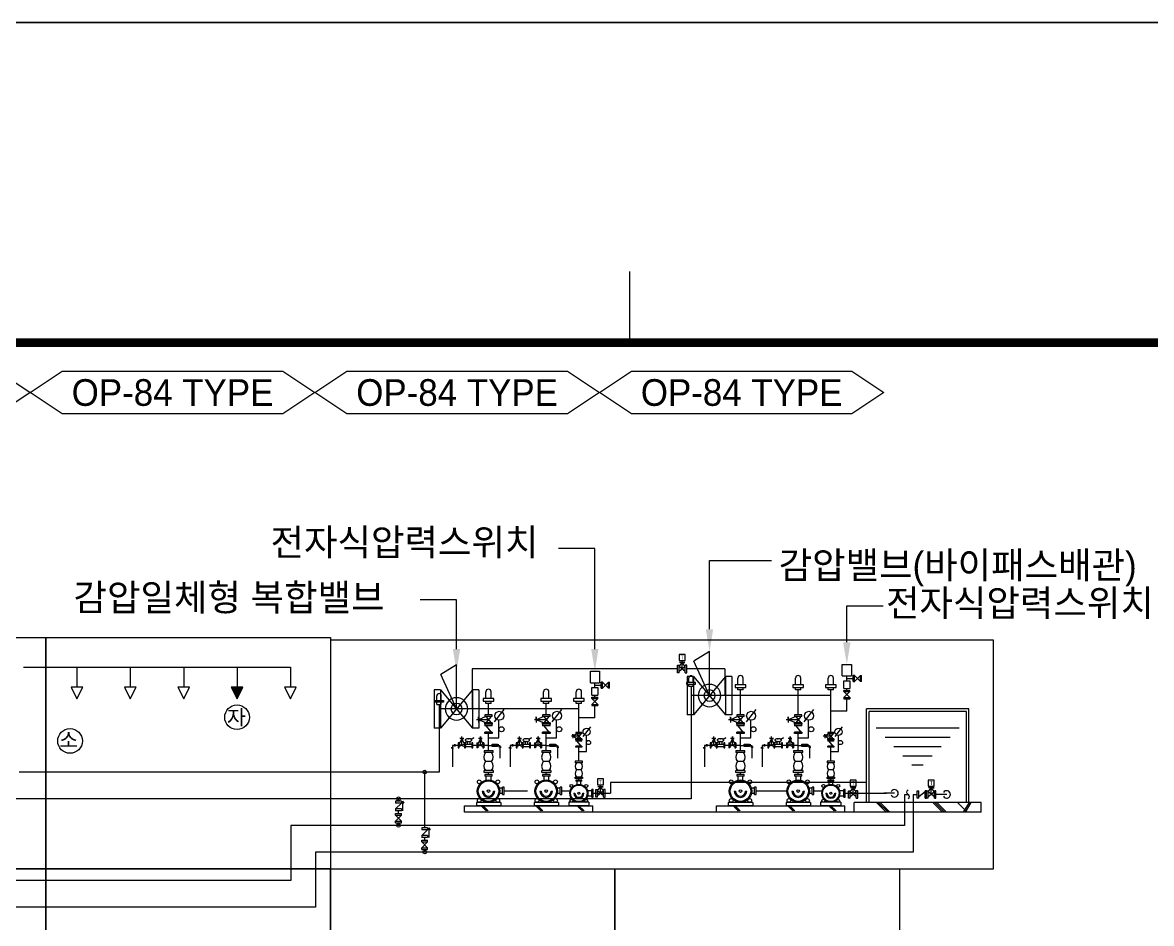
# Model space of a CAD drawing. Header units: millimetres. Extents: x -690680 to -601580, y 65384 to 191384.
# Drawn here: x -656374 to -637332, y 176188 to 191384 of the extents above; entities that cross this region are included whole.
import ezdxf
from ezdxf.enums import TextEntityAlignment as Align

# ---------------------------------------------------------------- set-up
doc = ezdxf.new("R2010")
doc.units = ezdxf.units.MM
doc.header["$LTSCALE"] = 200
for name, color, linetype in [('105-2', 7, 'Continuous'), ('2', 2, 'Continuous'), ('4', 4, 'Continuous'), ('CO', 7, 'Continuous'), ('FF', 255, 'Continuous'), ('HH', 3, 'Continuous'), ('HSP', 5, 'Continuous'), ('l4', 4, 'Continuous'), ('L6', 6, 'Continuous'), ('LH', 2, 'Continuous'), ('LSP', 6, 'Continuous'), ('SHEET', 7, 'Continuous'), ('SO', 7, 'Continuous'), ('SP', 3, 'Continuous'), ('TEXT', 3, 'Continuous'), ('감압밸브', 7, 'Continuous'), ('수정', 7, 'Continuous')]:
    doc.layers.add(name, color=color, linetype=linetype)
doc.layers.add('작업', color=105, linetype='Continuous', plot=False)
doc.styles.add('돋움', font='Dotum.ttf')

# ---------------------------------------------------------------- blocks, each defined once
blk = doc.blocks.new('A&C시트(A3)')
at = {"layer": 'SHEET', "color": 8}
blk.add_lwpolyline([(0, 29700), (42000, 29700), (42000, 0), (0, 0)], close=True, dxfattribs=at)
at = {"layer": 'SHEET', "const_width": 50}
blk.add_lwpolyline([(1800, 28700), (41000, 28700), (41000, 1000), (1800, 1000)], close=True, dxfattribs=at)
at = {"layer": 'SHEET', "color": 8}
blk.add_lwpolyline([(1800, 14850), (1400, 14850)], dxfattribs=at)
blk = doc.blocks.new('H11')
at = {"layer": 'L6'}
for centre, start, end in [((0.4, -0.62), 123.0076, 236.9924), ((-0.4, 0.62), 303.0076, 56.9924)]:
    blk.add_arc(centre, 0.742, start, end, dxfattribs=at)
blk = doc.blocks.new('A$C75A12DF2')
for p, q in [((0, 67), (480, 67)), ((0, 67), (90, 0)), ((90, 0), (90, 67))]:
    blk.add_line(p, q)
at = {"layer": 'L6'}
for p, q in [((0, 422), (90, 422)), ((0, 122), (0, 422)), ((0, 122), (90, 122)), ((90, 122), (390, 422)), ((90, 122), (90, 422)), ((390, 422), (480, 422)), ((390, 122), (390, 422)), ((390, 122), (480, 122)), ((480, 122), (480, 422))]:
    blk.add_line(p, q, dxfattribs=at)
blk = doc.blocks.new('A1')
at = {"layer": 'L6'}
for p, q in [((-2, 1.25), (-2, -1.25)), ((-2, 1.25), (-1.25, 1.25)), ((1.25, 1.25), (-1.25, -1.25)), ((-1.25, 1.25), (1.25, -1.25)), ((-1.25, 1.25), (-1.25, -1.25)), ((1.25, 1.25), (1.25, -1.25)), ((1.25, 1.25), (2, 1.25)), ((2, 1.25), (2, -1.25)), ((-2, -1.25), (-1.25, -1.25)), ((1.25, -1.25), (2, -1.25))]:
    blk.add_line(p, q, dxfattribs=at)
blk = doc.blocks.new('DOUBLE')
at = {"color": 0, "linetype": 'ByBlock'}
for radius in [0.3, 0.15]:
    blk.add_circle((0, 0), radius, dxfattribs=at)

msp = doc.modelspace()

# ---------------------------------------------------------------- hatches: boundary and pattern name
at = {"layer": '105-2'}
msp.add_hatch(color=1, dxfattribs=at).paths.add_polyline_path([(-652856, 180174), (-652657, 180174), (-652756, 179975)])

# ---------------------------------------------------------------- linework, layer by layer
for p, q in [((-646720, 182513), (-647331, 182513)), ((-646720, 180817), (-646720, 182513)), ((-644786, 182308), (-643740, 182308)), ((-644786, 181151), (-644786, 182308)), ((-649054, 181648), (-649665, 181648)), ((-649054, 180817), (-649054, 181648)), ((-642470, 181543), (-641859, 181543)), ((-642470, 180932), (-642470, 181543))]:
    msp.add_line(p, q)
for points in [[(-644849, 181151), (-644786, 180776), (-644724, 181151)], [(-642533, 180932), (-642470, 180557), (-642408, 180932)], [(-649116, 180817), (-649054, 180442), (-648991, 180817)], [(-646783, 180817), (-646720, 180442), (-646658, 180817)]]:
    msp.add_solid(points)
at = {"layer": '105-2', "color": 1}
msp.add_lwpolyline([(-652657, 180174), (-652856, 180174), (-652756, 179975), (-652657, 180174)], dxfattribs=at)
at = {"layer": '2'}
for centre in [(-649591, 178741), (-650031, 178291), (-650031, 177841), (-649591, 177391)]:
    msp.add_circle(centre, 30, dxfattribs=at)
at = {"layer": '4'}
for points in [[(-662031, 181010), (-655981, 181010), (-655981, 177110), (-662031, 177110)], [(-655981, 177110), (-655981, 181010), (-651181, 181010), (-651181, 177110)], [(-639998, 180966), (-651181, 180966), (-651181, 177110), (-639998, 177110)], [(-662031, 177110), (-655981, 177110), (-655981, 174264), (-662031, 174264)], [(-655981, 174264), (-655981, 177110), (-651181, 177110), (-651181, 174264)], [(-651181, 174264), (-651181, 177110), (-646381, 177110), (-646381, 174264)], [(-646381, 174264), (-646381, 177110), (-641581, 177110), (-641581, 174264)]]:
    msp.add_lwpolyline(points, close=True, dxfattribs=at)
at = {"layer": 'CO', "color": 4}
msp.add_circle((-652756, 179666), 208, dxfattribs=at)
at = {"layer": 'FF', "color": 4}
for p, q in [((-645326, 180417), (-645326, 180544)), ((-645326, 180544), (-645301, 180544)), ((-645301, 180523), (-645248, 180592)), ((-645301, 180417), (-645301, 180544)), ((-645195, 180523), (-645301, 180438)), ((-645195, 180438), (-645301, 180523)), ((-645201, 180592), (-645295, 180592)), ((-645240, 180592), (-645257, 180592)), ((-645240, 180592), (-645257, 180592)), ((-645248, 180481), (-645248, 180622)), ((-645195, 180523), (-645248, 180592)), ((-645248, 180592), (-645240, 180592)), ((-645248, 180592), (-645201, 180592)), ((-645248, 180592), (-645240, 180592)), ((-645170, 180544), (-645195, 180544)), ((-645195, 180417), (-645195, 180544)), ((-645170, 180417), (-645170, 180544)), ((-645170, 180417), (-645170, 180544)), ((-645301, 180417), (-645326, 180417)), ((-645195, 180417), (-645170, 180417)), ((-648256, 179797), (-648418, 179587)), ((-647283, 179797), (-647444, 179587)), ((-644006, 179797), (-644167, 179587)), ((-643033, 179797), (-643194, 179587)), ((-648514, 179625), (-648715, 179625)), ((-648557, 179678), (-648685, 179625)), ((-648685, 179672), (-648685, 179578)), ((-648685, 179625), (-648685, 179672)), ((-648685, 179625), (-648685, 179634)), ((-648685, 179634), (-648685, 179617)), ((-648685, 179625), (-648685, 179634)), ((-648685, 179634), (-648685, 179617)), ((-648557, 179573), (-648685, 179625)), ((-648451, 179704), (-648578, 179704)), ((-648451, 179704), (-648578, 179704)), ((-648578, 179704), (-648578, 179678)), ((-648451, 179678), (-648578, 179678)), ((-648451, 179573), (-648578, 179573)), ((-648578, 179547), (-648578, 179573)), ((-648472, 179678), (-648557, 179573)), ((-648557, 179678), (-648472, 179573)), ((-648451, 179678), (-648451, 179704)), ((-648451, 179573), (-648451, 179547)), ((-648340, 179320), (-648340, 179614)), ((-647541, 179625), (-647741, 179625)), ((-647583, 179678), (-647711, 179625)), ((-647711, 179672), (-647711, 179578)), ((-647711, 179625), (-647711, 179672)), ((-647711, 179625), (-647711, 179634)), ((-647711, 179634), (-647711, 179617)), ((-647711, 179625), (-647711, 179634)), ((-647711, 179634), (-647711, 179617)), ((-647583, 179573), (-647711, 179625)), ((-647477, 179704), (-647604, 179704)), ((-647477, 179704), (-647604, 179704)), ((-647604, 179704), (-647604, 179678)), ((-647477, 179678), (-647604, 179678)), ((-647477, 179573), (-647604, 179573)), ((-647604, 179547), (-647604, 179573)), ((-647498, 179678), (-647583, 179573)), ((-647583, 179678), (-647498, 179573)), ((-647477, 179678), (-647477, 179704)), ((-647477, 179573), (-647477, 179547)), ((-647366, 179320), (-647366, 179614)), ((-644264, 179625), (-644465, 179625)), ((-644306, 179678), (-644435, 179625)), ((-644435, 179672), (-644435, 179578)), ((-644435, 179625), (-644435, 179672)), ((-644435, 179625), (-644435, 179634)), ((-644435, 179634), (-644435, 179617)), ((-644435, 179625), (-644435, 179634)), ((-644435, 179634), (-644435, 179617)), ((-644306, 179573), (-644435, 179625)), ((-644201, 179704), (-644328, 179704)), ((-644201, 179704), (-644328, 179704)), ((-644328, 179704), (-644328, 179678)), ((-644201, 179678), (-644328, 179678)), ((-644201, 179573), (-644328, 179573)), ((-644328, 179547), (-644328, 179573)), ((-644222, 179678), (-644306, 179573)), ((-644306, 179678), (-644222, 179573)), ((-644201, 179678), (-644201, 179704)), ((-644201, 179573), (-644201, 179547)), ((-644090, 179320), (-644090, 179614)), ((-643291, 179625), (-643491, 179625)), ((-643333, 179678), (-643461, 179625)), ((-643461, 179672), (-643461, 179578)), ((-643461, 179625), (-643461, 179672)), ((-643461, 179625), (-643461, 179634)), ((-643461, 179634), (-643461, 179617)), ((-643461, 179625), (-643461, 179634)), ((-643461, 179634), (-643461, 179617)), ((-643333, 179573), (-643461, 179625)), ((-643227, 179704), (-643354, 179704)), ((-643227, 179704), (-643354, 179704)), ((-643354, 179704), (-643354, 179678)), ((-643227, 179678), (-643354, 179678)), ((-643227, 179573), (-643354, 179573)), ((-643354, 179547), (-643354, 179573)), ((-643248, 179678), (-643333, 179573)), ((-643333, 179678), (-643248, 179573)), ((-643227, 179678), (-643227, 179704)), ((-643227, 179573), (-643227, 179547)), ((-643116, 179320), (-643116, 179614)), ((-648451, 179547), (-648578, 179547)), ((-648451, 179547), (-648578, 179547)), ((-648451, 179547), (-648578, 179547)), ((-648578, 179547), (-648578, 179522)), ((-648451, 179522), (-648578, 179522)), ((-648451, 179416), (-648578, 179416)), ((-648578, 179391), (-648578, 179416)), ((-648451, 179391), (-648578, 179391)), ((-648557, 179522), (-648472, 179416)), ((-648451, 179522), (-648451, 179547)), ((-648451, 179416), (-648451, 179391)), ((-647477, 179547), (-647604, 179547)), ((-647477, 179547), (-647604, 179547)), ((-647477, 179547), (-647604, 179547)), ((-647604, 179547), (-647604, 179522)), ((-647477, 179522), (-647604, 179522)), ((-647477, 179416), (-647604, 179416)), ((-647604, 179391), (-647604, 179416)), ((-647477, 179391), (-647604, 179391)), ((-647583, 179522), (-647498, 179416)), ((-647477, 179522), (-647477, 179547)), ((-647477, 179416), (-647477, 179391)), ((-647024, 179389), (-647093, 179347)), ((-647093, 179347), (-647093, 179380)), ((-647093, 179380), (-647093, 179314)), ((-647041, 179409), (-647041, 179389)), ((-646940, 179409), (-647041, 179409)), ((-646940, 179409), (-647041, 179409)), ((-646940, 179389), (-647041, 179389)), ((-646957, 179389), (-647024, 179304)), ((-647024, 179389), (-646957, 179304)), ((-646990, 179409), (-646980, 179409)), ((-646940, 179389), (-646940, 179409)), ((-646796, 179507), (-646925, 179339)), ((-644201, 179547), (-644328, 179547)), ((-644201, 179547), (-644328, 179547)), ((-644201, 179547), (-644328, 179547)), ((-644328, 179547), (-644328, 179522)), ((-644201, 179522), (-644328, 179522)), ((-644201, 179416), (-644328, 179416)), ((-644328, 179391), (-644328, 179416)), ((-644201, 179391), (-644328, 179391)), ((-644306, 179522), (-644222, 179416)), ((-644201, 179522), (-644201, 179547)), ((-644201, 179416), (-644201, 179391)), ((-643227, 179547), (-643354, 179547)), ((-643227, 179547), (-643354, 179547)), ((-643227, 179547), (-643354, 179547)), ((-643354, 179547), (-643354, 179522)), ((-643227, 179522), (-643354, 179522)), ((-643227, 179416), (-643354, 179416)), ((-643354, 179391), (-643354, 179416)), ((-643227, 179391), (-643354, 179391)), ((-643333, 179522), (-643248, 179416)), ((-643227, 179522), (-643227, 179547)), ((-643227, 179416), (-643227, 179391)), ((-642774, 179389), (-642843, 179347)), ((-642843, 179347), (-642843, 179380)), ((-642843, 179380), (-642843, 179314)), ((-642791, 179409), (-642791, 179389)), ((-642690, 179409), (-642791, 179409)), ((-642690, 179409), (-642791, 179409)), ((-642690, 179389), (-642791, 179389)), ((-642707, 179389), (-642774, 179304)), ((-642774, 179389), (-642707, 179304)), ((-642740, 179409), (-642730, 179409)), ((-642690, 179389), (-642690, 179409)), ((-642546, 179507), (-642675, 179339)), ((-640577, 179480), (-641977, 179480)), ((-649025, 179191), (-649123, 179191)), ((-649123, 179191), (-649123, 178830)), ((-649123, 179191), (-649123, 179149)), ((-649123, 179191), (-649093, 179191)), ((-649123, 179191), (-649081, 179191)), ((-649081, 179212), (-649081, 179170)), ((-649081, 179191), (-649081, 179212)), ((-649024, 179233), (-649024, 179148)), ((-649007, 179233), (-649024, 179233)), ((-648965, 179307), (-649007, 179212)), ((-649007, 179190), (-649007, 179233)), ((-649007, 179212), (-648922, 179170)), ((-648922, 179212), (-649007, 179170)), ((-649007, 179148), (-649007, 179191)), ((-648932, 179307), (-648998, 179307)), ((-648952, 179307), (-648978, 179307)), ((-648965, 179191), (-648965, 179339)), ((-648965, 179307), (-648952, 179307)), ((-648965, 179307), (-648932, 179307)), ((-648922, 179212), (-648965, 179307)), ((-648922, 179233), (-648922, 179148)), ((-648905, 179233), (-648922, 179233)), ((-648922, 179191), (-648922, 179191)), ((-648870, 179258), (-648915, 179232)), ((-648905, 179190), (-648905, 179233)), ((-648905, 179191), (-648905, 179212)), ((-648905, 179212), (-648796, 179212)), ((-648905, 179191), (-648905, 179212)), ((-648905, 179191), (-648905, 179170)), ((-648905, 179148), (-648905, 179191)), ((-648872, 179257), (-648868, 179259)), ((-648872, 179257), (-648872, 179212)), ((-648829, 179257), (-648829, 179211)), ((-648762, 179320), (-648808, 179294)), ((-648807, 179294), (-648762, 179320)), ((-648796, 179233), (-648796, 179148)), ((-648779, 179233), (-648796, 179233)), ((-648779, 179190), (-648779, 179233)), ((-648779, 179148), (-648779, 179191)), ((-648745, 179191), (-648779, 179191)), ((-648711, 179191), (-648745, 179191)), ((-648711, 179233), (-648694, 179233)), ((-648711, 179233), (-648711, 179148)), ((-648651, 179307), (-648694, 179212)), ((-648694, 179233), (-648694, 179148)), ((-648694, 179212), (-648609, 179170)), ((-648609, 179212), (-648694, 179170)), ((-648619, 179307), (-648684, 179307)), ((-648651, 179307), (-648664, 179307)), ((-648664, 179307), (-648639, 179307)), ((-648639, 179307), (-648664, 179307)), ((-648651, 179340), (-648651, 179274)), ((-648651, 179307), (-648651, 179340)), ((-648651, 179340), (-648651, 179274)), ((-648651, 179307), (-648651, 179340)), ((-648651, 179190), (-648651, 179338)), ((-648651, 179314), (-648651, 179300)), ((-648651, 179307), (-648651, 179314)), ((-648651, 179314), (-648651, 179300)), ((-648651, 179307), (-648651, 179314)), ((-648609, 179212), (-648651, 179307)), ((-648651, 179307), (-648619, 179307)), ((-648651, 179307), (-648639, 179307)), ((-648651, 179191), (-648651, 179239)), ((-648609, 179233), (-648609, 179148)), ((-648592, 179233), (-648609, 179233)), ((-648592, 179233), (-648592, 179148)), ((-648514, 179191), (-648592, 179191)), ((-648514, 179320), (-648340, 179320)), ((-648514, 179191), (-648321, 179191)), ((-648453, 179212), (-648360, 179212)), ((-648453, 179170), (-648453, 179212)), ((-648360, 179212), (-648360, 179170)), ((-648351, 179212), (-648351, 179170)), ((-648351, 179191), (-648351, 179212)), ((-648321, 179191), (-648321, 178974)), ((-648321, 179191), (-648321, 179161)), ((-648051, 179191), (-648149, 179191)), ((-648149, 179191), (-648149, 178830)), ((-648149, 179191), (-648149, 179149)), ((-648149, 179191), (-648120, 179191)), ((-648149, 179191), (-648107, 179191)), ((-648107, 179212), (-648107, 179170)), ((-648107, 179191), (-648107, 179212)), ((-648050, 179233), (-648050, 179148)), ((-648033, 179233), (-648050, 179233)), ((-647991, 179307), (-648033, 179212)), ((-648033, 179190), (-648033, 179233)), ((-648033, 179212), (-647949, 179170)), ((-647949, 179212), (-648033, 179170)), ((-648033, 179148), (-648033, 179191)), ((-647958, 179307), (-648024, 179307)), ((-647979, 179307), (-648004, 179307)), ((-647991, 179191), (-647991, 179339)), ((-647991, 179307), (-647979, 179307)), ((-647991, 179307), (-647958, 179307)), ((-647949, 179212), (-647991, 179307)), ((-647949, 179233), (-647949, 179148)), ((-647932, 179233), (-647949, 179233)), ((-647948, 179191), (-647949, 179191)), ((-647897, 179258), (-647942, 179232)), ((-647932, 179190), (-647932, 179233)), ((-647932, 179191), (-647932, 179212)), ((-647932, 179212), (-647822, 179212)), ((-647932, 179191), (-647932, 179212)), ((-647932, 179191), (-647932, 179170)), ((-647932, 179148), (-647932, 179191)), ((-647898, 179257), (-647894, 179259)), ((-647898, 179257), (-647898, 179212)), ((-647856, 179257), (-647856, 179211)), ((-647788, 179320), (-647834, 179294)), ((-647834, 179294), (-647788, 179320)), ((-647822, 179233), (-647822, 179148)), ((-647805, 179233), (-647822, 179233)), ((-647772, 179191), (-647806, 179191)), ((-647805, 179190), (-647805, 179233)), ((-647805, 179148), (-647805, 179191)), ((-647737, 179191), (-647772, 179191)), ((-647737, 179233), (-647720, 179233)), ((-647737, 179233), (-647737, 179148)), ((-647678, 179307), (-647720, 179212)), ((-647720, 179233), (-647720, 179148)), ((-647720, 179212), (-647636, 179170)), ((-647636, 179212), (-647720, 179170)), ((-647645, 179307), (-647711, 179307)), ((-647678, 179307), (-647690, 179307)), ((-647690, 179307), (-647665, 179307)), ((-647665, 179307), (-647690, 179307)), ((-647678, 179307), (-647678, 179340)), ((-647678, 179340), (-647678, 179274)), ((-647678, 179307), (-647678, 179340)), ((-647678, 179340), (-647678, 179274)), ((-647678, 179190), (-647678, 179338)), ((-647678, 179314), (-647678, 179300)), ((-647678, 179307), (-647678, 179314)), ((-647678, 179314), (-647678, 179300)), ((-647678, 179307), (-647678, 179314)), ((-647636, 179212), (-647678, 179307)), ((-647678, 179307), (-647645, 179307)), ((-647678, 179307), (-647665, 179307)), ((-647678, 179191), (-647678, 179239)), ((-647636, 179233), (-647636, 179148)), ((-647619, 179233), (-647636, 179233)), ((-647619, 179233), (-647619, 179148)), ((-647541, 179191), (-647619, 179191)), ((-647541, 179320), (-647366, 179320)), ((-647541, 179191), (-647348, 179191)), ((-647479, 179212), (-647386, 179212)), ((-647479, 179170), (-647479, 179212)), ((-647386, 179212), (-647386, 179170)), ((-647377, 179212), (-647377, 179170)), ((-647377, 179191), (-647377, 179212)), ((-647348, 179191), (-647348, 178974)), ((-647348, 179191), (-647348, 179161)), ((-646990, 179347), (-647117, 179347)), ((-647093, 179347), (-647093, 179353)), ((-647093, 179353), (-647093, 179340)), ((-647024, 179304), (-647093, 179347)), ((-647041, 179284), (-647041, 179304)), ((-646941, 179304), (-647041, 179304)), ((-647041, 179284), (-647041, 179264)), ((-646941, 179264), (-647041, 179264)), ((-647041, 179159), (-647041, 179179)), ((-646940, 179179), (-647041, 179179)), ((-646940, 179284), (-647040, 179284)), ((-646940, 179284), (-647040, 179284)), ((-647024, 179264), (-646957, 179179)), ((-646940, 179304), (-646940, 179284)), ((-646940, 179264), (-646940, 179284)), ((-646940, 179179), (-646940, 179159)), ((-646863, 179090), (-646863, 179361)), ((-644775, 179191), (-644873, 179191)), ((-644873, 179191), (-644873, 178830)), ((-644873, 179191), (-644873, 179149)), ((-644873, 179191), (-644843, 179191)), ((-644873, 179191), (-644831, 179191)), ((-644831, 179212), (-644831, 179170)), ((-644831, 179191), (-644831, 179212)), ((-644774, 179233), (-644774, 179148)), ((-644757, 179233), (-644774, 179233)), ((-644715, 179307), (-644757, 179212)), ((-644757, 179190), (-644757, 179233)), ((-644757, 179212), (-644672, 179170)), ((-644672, 179212), (-644757, 179170)), ((-644757, 179148), (-644757, 179191)), ((-644682, 179307), (-644748, 179307)), ((-644702, 179307), (-644728, 179307)), ((-644715, 179191), (-644715, 179339)), ((-644715, 179307), (-644702, 179307)), ((-644715, 179307), (-644682, 179307)), ((-644672, 179212), (-644715, 179307)), ((-644672, 179233), (-644672, 179148)), ((-644655, 179233), (-644672, 179233)), ((-644672, 179191), (-644672, 179191)), ((-644620, 179258), (-644665, 179232)), ((-644655, 179190), (-644655, 179233)), ((-644655, 179191), (-644655, 179212)), ((-644655, 179212), (-644546, 179212)), ((-644655, 179191), (-644655, 179212)), ((-644655, 179191), (-644655, 179170)), ((-644655, 179148), (-644655, 179191)), ((-644622, 179257), (-644617, 179259)), ((-644622, 179257), (-644622, 179212)), ((-644579, 179257), (-644579, 179211)), ((-644512, 179320), (-644558, 179294)), ((-644557, 179294), (-644512, 179320)), ((-644546, 179233), (-644546, 179148)), ((-644529, 179233), (-644546, 179233)), ((-644529, 179190), (-644529, 179233)), ((-644529, 179148), (-644529, 179191)), ((-644495, 179191), (-644529, 179191)), ((-644461, 179191), (-644495, 179191)), ((-644460, 179233), (-644444, 179233)), ((-644460, 179233), (-644460, 179148)), ((-644401, 179307), (-644444, 179212)), ((-644444, 179233), (-644444, 179148)), ((-644444, 179212), (-644359, 179170)), ((-644359, 179212), (-644444, 179170)), ((-644368, 179307), (-644434, 179307)), ((-644401, 179307), (-644414, 179307)), ((-644414, 179307), (-644389, 179307)), ((-644389, 179307), (-644414, 179307)), ((-644401, 179340), (-644401, 179274)), ((-644401, 179307), (-644401, 179340)), ((-644401, 179340), (-644401, 179274)), ((-644401, 179307), (-644401, 179340)), ((-644401, 179190), (-644401, 179338)), ((-644401, 179314), (-644401, 179300)), ((-644401, 179307), (-644401, 179314)), ((-644401, 179314), (-644401, 179300)), ((-644401, 179307), (-644401, 179314)), ((-644359, 179212), (-644401, 179307)), ((-644401, 179307), (-644368, 179307)), ((-644401, 179307), (-644389, 179307)), ((-644401, 179191), (-644401, 179239)), ((-644359, 179233), (-644359, 179148)), ((-644342, 179233), (-644359, 179233)), ((-644342, 179233), (-644342, 179148)), ((-644264, 179191), (-644342, 179191)), ((-644264, 179320), (-644090, 179320)), ((-644264, 179191), (-644071, 179191)), ((-644203, 179212), (-644110, 179212)), ((-644203, 179170), (-644203, 179212)), ((-644110, 179212), (-644110, 179170)), ((-644101, 179212), (-644101, 179170)), ((-644101, 179191), (-644101, 179212)), ((-644071, 179191), (-644071, 178974)), ((-644071, 179191), (-644071, 179161)), ((-643801, 179191), (-643899, 179191)), ((-643899, 179191), (-643899, 178830)), ((-643899, 179191), (-643899, 179149)), ((-643899, 179191), (-643870, 179191)), ((-643899, 179191), (-643857, 179191)), ((-643857, 179212), (-643857, 179170)), ((-643857, 179191), (-643857, 179212)), ((-643800, 179233), (-643800, 179148)), ((-643783, 179233), (-643800, 179233)), ((-643741, 179307), (-643783, 179212)), ((-643783, 179190), (-643783, 179233)), ((-643783, 179212), (-643699, 179170)), ((-643699, 179212), (-643783, 179170)), ((-643783, 179148), (-643783, 179191)), ((-643708, 179307), (-643774, 179307)), ((-643729, 179307), (-643754, 179307)), ((-643741, 179191), (-643741, 179339)), ((-643741, 179307), (-643729, 179307)), ((-643741, 179307), (-643708, 179307)), ((-643699, 179212), (-643741, 179307)), ((-643699, 179233), (-643699, 179148)), ((-643682, 179233), (-643699, 179233)), ((-643698, 179191), (-643699, 179191)), ((-643646, 179258), (-643692, 179232)), ((-643682, 179190), (-643682, 179233)), ((-643682, 179191), (-643682, 179212)), ((-643682, 179212), (-643572, 179212)), ((-643682, 179191), (-643682, 179212)), ((-643682, 179191), (-643682, 179170)), ((-643682, 179148), (-643682, 179191)), ((-643648, 179257), (-643644, 179259)), ((-643648, 179257), (-643648, 179212)), ((-643606, 179257), (-643606, 179211)), ((-643538, 179320), (-643584, 179294)), ((-643584, 179294), (-643538, 179320)), ((-643572, 179233), (-643572, 179148)), ((-643555, 179233), (-643572, 179233)), ((-643522, 179191), (-643556, 179191)), ((-643555, 179190), (-643555, 179233)), ((-643555, 179148), (-643555, 179191)), ((-643487, 179191), (-643522, 179191)), ((-643487, 179233), (-643470, 179233)), ((-643487, 179233), (-643487, 179148)), ((-643428, 179307), (-643470, 179212)), ((-643470, 179233), (-643470, 179148)), ((-643470, 179212), (-643385, 179170)), ((-643385, 179212), (-643470, 179170)), ((-643395, 179307), (-643461, 179307)), ((-643428, 179307), (-643440, 179307)), ((-643440, 179307), (-643415, 179307)), ((-643415, 179307), (-643440, 179307)), ((-643428, 179340), (-643428, 179274)), ((-643428, 179307), (-643428, 179340)), ((-643428, 179340), (-643428, 179274)), ((-643428, 179307), (-643428, 179340)), ((-643428, 179190), (-643428, 179338)), ((-643428, 179314), (-643428, 179300)), ((-643428, 179307), (-643428, 179314)), ((-643428, 179314), (-643428, 179300)), ((-643428, 179307), (-643428, 179314)), ((-643385, 179212), (-643428, 179307)), ((-643428, 179307), (-643395, 179307)), ((-643428, 179307), (-643415, 179307)), ((-643428, 179191), (-643428, 179239)), ((-643385, 179233), (-643385, 179148)), ((-643369, 179233), (-643385, 179233)), ((-643369, 179233), (-643369, 179148)), ((-643291, 179191), (-643369, 179191)), ((-643291, 179320), (-643116, 179320)), ((-643291, 179191), (-643098, 179191)), ((-643229, 179212), (-643136, 179212)), ((-643229, 179170), (-643229, 179212)), ((-643136, 179212), (-643136, 179170)), ((-643127, 179212), (-643127, 179170)), ((-643127, 179191), (-643127, 179212)), ((-643098, 179191), (-643098, 178974)), ((-643098, 179191), (-643098, 179161)), ((-642740, 179347), (-642867, 179347)), ((-642843, 179347), (-642843, 179353)), ((-642843, 179353), (-642843, 179340)), ((-642774, 179304), (-642843, 179347)), ((-642791, 179284), (-642791, 179304)), ((-642691, 179304), (-642791, 179304)), ((-642791, 179284), (-642791, 179264)), ((-642691, 179264), (-642791, 179264)), ((-642791, 179159), (-642791, 179179)), ((-642690, 179179), (-642791, 179179)), ((-642690, 179284), (-642790, 179284)), ((-642690, 179284), (-642790, 179284)), ((-642774, 179264), (-642707, 179179)), ((-642690, 179304), (-642690, 179284)), ((-642690, 179264), (-642690, 179284)), ((-642690, 179179), (-642690, 179159)), ((-642613, 179090), (-642613, 179361)), ((-649123, 179149), (-649144, 179149)), ((-649144, 179149), (-649102, 179149)), ((-649024, 179148), (-649007, 179148)), ((-648922, 179148), (-648905, 179148)), ((-648905, 179170), (-648796, 179170)), ((-648796, 179148), (-648779, 179148)), ((-648694, 179148), (-648711, 179148)), ((-648609, 179148), (-648592, 179148)), ((-648438, 179099), (-648590, 179099)), ((-648590, 179099), (-648590, 179069)), ((-648438, 179069), (-648590, 179069)), ((-648360, 179170), (-648453, 179170)), ((-648438, 179069), (-648438, 179099)), ((-648300, 179161), (-648342, 179161)), ((-648321, 179161), (-648300, 179161)), ((-648149, 179149), (-648170, 179149)), ((-648170, 179149), (-648128, 179149)), ((-648050, 179148), (-648033, 179148)), ((-647949, 179148), (-647932, 179148)), ((-647932, 179170), (-647822, 179170)), ((-647822, 179148), (-647805, 179148)), ((-647720, 179148), (-647737, 179148)), ((-647636, 179148), (-647619, 179148)), ((-647465, 179099), (-647617, 179099)), ((-647617, 179099), (-647617, 179069)), ((-647465, 179069), (-647617, 179069)), ((-647386, 179170), (-647479, 179170)), ((-647465, 179069), (-647465, 179099)), ((-647327, 179161), (-647369, 179161)), ((-647348, 179161), (-647327, 179161)), ((-646940, 179159), (-647041, 179159)), ((-646990, 179090), (-646863, 179090)), ((-644873, 179149), (-644894, 179149)), ((-644894, 179149), (-644852, 179149)), ((-644774, 179148), (-644757, 179148)), ((-644672, 179148), (-644655, 179148)), ((-644655, 179170), (-644546, 179170)), ((-644546, 179148), (-644529, 179148)), ((-644444, 179148), (-644460, 179148)), ((-644359, 179148), (-644342, 179148)), ((-644188, 179099), (-644340, 179099)), ((-644340, 179099), (-644340, 179069)), ((-644188, 179069), (-644340, 179069)), ((-644110, 179170), (-644203, 179170)), ((-644188, 179069), (-644188, 179099)), ((-644050, 179161), (-644092, 179161)), ((-644071, 179161), (-644050, 179161)), ((-643899, 179149), (-643920, 179149)), ((-643920, 179149), (-643878, 179149)), ((-643800, 179148), (-643783, 179148)), ((-643699, 179148), (-643682, 179148)), ((-643682, 179170), (-643572, 179170)), ((-643572, 179148), (-643555, 179148)), ((-643470, 179148), (-643487, 179148)), ((-643385, 179148), (-643369, 179148)), ((-643215, 179099), (-643367, 179099)), ((-643367, 179099), (-643367, 179069)), ((-643215, 179069), (-643367, 179069)), ((-643136, 179170), (-643229, 179170)), ((-643215, 179069), (-643215, 179099)), ((-643077, 179161), (-643119, 179161)), ((-643098, 179161), (-643077, 179161)), ((-642690, 179159), (-642791, 179159)), ((-642740, 179090), (-642613, 179090)), ((-648464, 178917), (-648565, 178917)), ((-647490, 178917), (-647591, 178917)), ((-646930, 178923), (-647051, 178923)), ((-647051, 178923), (-647051, 178898)), ((-646930, 178898), (-647051, 178898)), ((-646930, 178898), (-646930, 178923)), ((-644214, 178917), (-644315, 178917)), ((-643240, 178917), (-643341, 178917)), ((-642680, 178923), (-642801, 178923)), ((-642801, 178923), (-642801, 178898)), ((-642680, 178898), (-642801, 178898)), ((-642680, 178898), (-642680, 178923)), ((-648438, 178765), (-648590, 178765)), ((-648590, 178734), (-648590, 178765)), ((-648438, 178734), (-648590, 178734)), ((-648451, 178699), (-648578, 178699)), ((-648578, 178699), (-648578, 178673)), ((-648451, 178673), (-648578, 178673)), ((-648557, 178673), (-648557, 178605)), ((-648472, 178605), (-648472, 178673)), ((-648451, 178673), (-648451, 178699)), ((-648438, 178765), (-648438, 178734)), ((-647465, 178765), (-647617, 178765)), ((-647617, 178734), (-647617, 178765)), ((-647465, 178734), (-647617, 178734)), ((-647477, 178699), (-647604, 178699)), ((-647604, 178699), (-647604, 178673)), ((-647477, 178673), (-647604, 178673)), ((-647583, 178673), (-647583, 178605)), ((-647498, 178605), (-647498, 178673)), ((-647477, 178673), (-647477, 178699)), ((-647465, 178765), (-647465, 178734)), ((-646930, 178655), (-647051, 178655)), ((-647051, 178631), (-647051, 178655)), ((-646930, 178631), (-647051, 178631)), ((-646950, 178777), (-647031, 178777)), ((-646930, 178655), (-646930, 178631)), ((-644188, 178765), (-644340, 178765)), ((-644340, 178734), (-644340, 178765)), ((-644188, 178734), (-644340, 178734)), ((-644201, 178699), (-644328, 178699)), ((-644328, 178699), (-644328, 178673)), ((-644201, 178673), (-644328, 178673)), ((-644306, 178673), (-644306, 178605)), ((-644222, 178605), (-644222, 178673)), ((-644201, 178673), (-644201, 178699)), ((-644188, 178765), (-644188, 178734)), ((-643215, 178765), (-643367, 178765)), ((-643367, 178734), (-643367, 178765)), ((-643215, 178734), (-643367, 178734)), ((-643227, 178699), (-643354, 178699)), ((-643354, 178699), (-643354, 178673)), ((-643227, 178673), (-643354, 178673)), ((-643333, 178673), (-643333, 178605)), ((-643248, 178605), (-643248, 178673)), ((-643227, 178673), (-643227, 178699)), ((-643215, 178765), (-643215, 178734)), ((-642680, 178655), (-642801, 178655)), ((-642801, 178631), (-642801, 178655)), ((-642680, 178631), (-642801, 178631)), ((-642700, 178777), (-642781, 178777)), ((-642680, 178655), (-642680, 178631)), ((-648278, 178467), (-648330, 178467)), ((-648278, 178361), (-648278, 178488)), ((-648252, 178488), (-648278, 178488)), ((-648252, 178361), (-648252, 178488)), ((-647304, 178467), (-647357, 178467)), ((-647304, 178361), (-647304, 178488)), ((-647279, 178488), (-647304, 178488)), ((-647279, 178361), (-647279, 178488)), ((-647041, 178606), (-647041, 178586)), ((-646940, 178606), (-647041, 178606)), ((-646940, 178586), (-647041, 178586)), ((-647024, 178586), (-647024, 178531)), ((-646957, 178531), (-646957, 178585)), ((-646940, 178586), (-646940, 178606)), ((-646772, 178425), (-646845, 178425)), ((-646747, 178446), (-646772, 178446)), ((-646772, 178319), (-646772, 178446)), ((-646747, 178319), (-646747, 178446)), ((-646703, 178319), (-646703, 178446)), ((-646703, 178446), (-646678, 178446)), ((-646678, 178425), (-646625, 178494)), ((-646678, 178319), (-646678, 178446)), ((-646572, 178425), (-646678, 178340)), ((-646572, 178340), (-646678, 178425)), ((-646578, 178494), (-646672, 178494)), ((-646616, 178494), (-646633, 178494)), ((-646616, 178494), (-646633, 178494)), ((-646625, 178383), (-646625, 178524)), ((-646572, 178425), (-646625, 178494)), ((-646625, 178494), (-646616, 178494)), ((-646625, 178494), (-646578, 178494)), ((-646625, 178494), (-646616, 178494)), ((-646547, 178446), (-646572, 178446)), ((-646572, 178319), (-646572, 178446)), ((-646547, 178319), (-646547, 178446)), ((-646547, 178319), (-646547, 178446)), ((-644028, 178467), (-644080, 178467)), ((-644028, 178361), (-644028, 178488)), ((-644002, 178488), (-644028, 178488)), ((-644002, 178361), (-644002, 178488)), ((-643054, 178467), (-643106, 178467)), ((-643054, 178361), (-643054, 178488)), ((-643029, 178488), (-643054, 178488)), ((-643029, 178361), (-643029, 178488)), ((-642791, 178606), (-642791, 178586)), ((-642690, 178606), (-642791, 178606)), ((-642690, 178586), (-642791, 178586)), ((-642774, 178586), (-642774, 178531)), ((-642707, 178531), (-642707, 178585)), ((-642690, 178586), (-642690, 178606)), ((-642522, 178425), (-642595, 178425)), ((-642497, 178446), (-642522, 178446)), ((-642522, 178319), (-642522, 178446)), ((-642497, 178319), (-642497, 178446)), ((-642442, 178300), (-642442, 178427)), ((-642442, 178427), (-642416, 178427)), ((-642416, 178406), (-642364, 178475)), ((-642416, 178300), (-642416, 178427)), ((-642317, 178475), (-642410, 178475)), ((-642355, 178475), (-642372, 178475)), ((-642355, 178475), (-642372, 178475)), ((-642364, 178364), (-642364, 178505)), ((-642311, 178406), (-642364, 178475)), ((-642364, 178475), (-642355, 178475)), ((-642364, 178475), (-642317, 178475)), ((-642364, 178475), (-642355, 178475)), ((-642285, 178427), (-642311, 178427)), ((-642311, 178300), (-642311, 178427)), ((-642285, 178300), (-642285, 178427)), ((-642285, 178300), (-642285, 178427)), ((-641281, 178300), (-641281, 178427)), ((-641281, 178427), (-641255, 178427)), ((-641255, 178300), (-641255, 178427)), ((-641124, 178427), (-641150, 178427)), ((-641150, 178300), (-641150, 178427)), ((-641124, 178300), (-641124, 178427)), ((-641124, 178427), (-641099, 178427)), ((-641124, 178300), (-641124, 178427)), ((-641124, 178300), (-641124, 178427)), ((-641099, 178406), (-641046, 178475)), ((-641099, 178300), (-641099, 178427)), ((-640999, 178475), (-641093, 178475)), ((-641038, 178475), (-641055, 178475)), ((-641038, 178475), (-641055, 178475)), ((-641046, 178364), (-641046, 178505)), ((-640993, 178406), (-641046, 178475)), ((-641046, 178475), (-641038, 178475)), ((-641046, 178475), (-640999, 178475)), ((-641046, 178475), (-641038, 178475)), ((-640968, 178427), (-640993, 178427)), ((-640993, 178300), (-640993, 178427)), ((-640968, 178300), (-640968, 178427)), ((-640968, 178300), (-640968, 178427)), ((-648719, 178230), (-648719, 178172)), ((-648305, 178230), (-648719, 178230)), ((-648328, 178383), (-648278, 178383)), ((-648305, 178230), (-648305, 178172)), ((-648278, 178361), (-648252, 178361)), ((-647745, 178230), (-647745, 178172)), ((-647332, 178230), (-647745, 178230)), ((-647354, 178383), (-647304, 178383)), ((-647332, 178230), (-647332, 178172)), ((-647304, 178361), (-647279, 178361)), ((-646821, 178231), (-647162, 178231)), ((-647162, 178231), (-647162, 178172)), ((-646846, 178340), (-646773, 178340)), ((-646821, 178231), (-646821, 178172)), ((-646772, 178319), (-646747, 178319)), ((-646678, 178319), (-646703, 178319)), ((-646572, 178319), (-646547, 178319)), ((-644469, 178230), (-644469, 178172)), ((-644055, 178230), (-644469, 178230)), ((-644078, 178383), (-644028, 178383)), ((-644055, 178230), (-644055, 178172)), ((-644028, 178361), (-644002, 178361)), ((-643495, 178230), (-643495, 178172)), ((-643082, 178230), (-643495, 178230)), ((-643104, 178383), (-643054, 178383)), ((-643082, 178230), (-643082, 178172)), ((-643054, 178361), (-643029, 178361)), ((-642571, 178231), (-642912, 178231)), ((-642912, 178231), (-642912, 178172)), ((-642595, 178340), (-642523, 178340)), ((-642571, 178231), (-642571, 178172)), ((-642522, 178319), (-642497, 178319)), ((-642416, 178300), (-642442, 178300)), ((-642311, 178406), (-642416, 178321)), ((-642311, 178321), (-642416, 178406)), ((-642311, 178300), (-642285, 178300)), ((-641255, 178300), (-641281, 178300)), ((-641150, 178406), (-641255, 178321)), ((-641150, 178300), (-641124, 178300)), ((-641099, 178300), (-641124, 178300)), ((-640993, 178406), (-641099, 178321)), ((-640993, 178321), (-641099, 178406)), ((-640993, 178300), (-640968, 178300)), ((-640203, 178066), (-648920, 178066)), ((-648917, 178172), (-646752, 178172)), ((-648917, 178066), (-648917, 178172)), ((-648305, 178172), (-648719, 178172)), ((-647332, 178172), (-647745, 178172)), ((-646821, 178172), (-647162, 178172)), ((-646752, 178066), (-646752, 178172)), ((-644667, 178172), (-642502, 178172)), ((-644667, 178066), (-644667, 178172)), ((-644055, 178172), (-644469, 178172)), ((-643082, 178172), (-643495, 178172)), ((-642571, 178172), (-642912, 178172)), ((-642502, 178066), (-642502, 178172))]:
    msp.add_line(p, q, dxfattribs=at)
at = {"layer": 'FF', "color": 4, "linetype": 'Continuous'}
for p, q in [((-642546, 180362), (-642546, 180557)), ((-642546, 180557), (-642394, 180557)), ((-642394, 180557), (-642394, 180362)), ((-646796, 180247), (-646796, 180442)), ((-646796, 180442), (-646644, 180442)), ((-646644, 180442), (-646644, 180247)), ((-644310, 180210), (-644310, 180325)), ((-644219, 180210), (-644219, 180325)), ((-643336, 180210), (-643336, 180325)), ((-643245, 180210), (-643245, 180325)), ((-642786, 180210), (-642786, 180325)), ((-642695, 180210), (-642695, 180325)), ((-642546, 180362), (-642394, 180362)), ((-642342, 180372), (-642363, 180372)), ((-642363, 180271), (-642363, 180372)), ((-642241, 180271), (-642342, 180372)), ((-642241, 180372), (-642342, 180271)), ((-642342, 180271), (-642342, 180372)), ((-642241, 180372), (-642221, 180372)), ((-642241, 180271), (-642241, 180372)), ((-642221, 180271), (-642221, 180372)), ((-646796, 180247), (-646644, 180247)), ((-646771, 180036), (-646771, 180165)), ((-646771, 180165), (-646670, 180165)), ((-646670, 180165), (-646670, 180036)), ((-646592, 180257), (-646613, 180257)), ((-646613, 180156), (-646613, 180257)), ((-646613, 180156), (-646592, 180156)), ((-646491, 180156), (-646592, 180257)), ((-646491, 180257), (-646592, 180156)), ((-646592, 180156), (-646592, 180257)), ((-646491, 180257), (-646471, 180257)), ((-646491, 180156), (-646491, 180257)), ((-646471, 180156), (-646491, 180156)), ((-646471, 180156), (-646471, 180257)), ((-644174, 180210), (-644355, 180210)), ((-644355, 180210), (-644355, 180165)), ((-644355, 180165), (-644174, 180165)), ((-644310, 180128), (-644310, 180165)), ((-644219, 180128), (-644219, 180165)), ((-644174, 180165), (-644174, 180210)), ((-643200, 180210), (-643381, 180210)), ((-643381, 180210), (-643381, 180165)), ((-643381, 180165), (-643200, 180165)), ((-643336, 180128), (-643336, 180165)), ((-643245, 180128), (-643245, 180165)), ((-643200, 180165), (-643200, 180210)), ((-642650, 180210), (-642831, 180210)), ((-642831, 180210), (-642831, 180165)), ((-642831, 180165), (-642650, 180165)), ((-642786, 180128), (-642786, 180165)), ((-642695, 180128), (-642695, 180165)), ((-642650, 180165), (-642650, 180210)), ((-642521, 180151), (-642521, 180280)), ((-642521, 180280), (-642420, 180280)), ((-642521, 180151), (-642420, 180151)), ((-642420, 180280), (-642420, 180151)), ((-642363, 180271), (-642342, 180271)), ((-642221, 180271), (-642241, 180271)), ((-648424, 179980), (-648605, 179980)), ((-648605, 179980), (-648605, 179935)), ((-648560, 179980), (-648560, 180095)), ((-648469, 179980), (-648469, 180095)), ((-648424, 179935), (-648424, 179980)), ((-647450, 179980), (-647631, 179980)), ((-647631, 179980), (-647631, 179935)), ((-647586, 179980), (-647586, 180095)), ((-647495, 179980), (-647495, 180095)), ((-647450, 179935), (-647450, 179980)), ((-646900, 179980), (-647081, 179980)), ((-647081, 179980), (-647081, 179935)), ((-647036, 179980), (-647036, 180095)), ((-646945, 179980), (-646945, 180095)), ((-646900, 179935), (-646900, 179980)), ((-646771, 180036), (-646670, 180036)), ((-646771, 180004), (-646670, 180004)), ((-646771, 179984), (-646771, 180004)), ((-646771, 179883), (-646670, 179984)), ((-646670, 179883), (-646771, 179984)), ((-646771, 179984), (-646670, 179984)), ((-646670, 179984), (-646670, 180004)), ((-644219, 180128), (-644310, 180128)), ((-643245, 180128), (-643336, 180128)), ((-642695, 180128), (-642786, 180128)), ((-642521, 180120), (-642420, 180120)), ((-642521, 180099), (-642521, 180120)), ((-642521, 179998), (-642420, 180099)), ((-642420, 179998), (-642521, 180099)), ((-642521, 180099), (-642420, 180099)), ((-642521, 179998), (-642420, 179998)), ((-642521, 179998), (-642521, 179978)), ((-642521, 179978), (-642420, 179978)), ((-642420, 180099), (-642420, 180120)), ((-642420, 179998), (-642420, 179978)), ((-648605, 179935), (-648424, 179935)), ((-648560, 179898), (-648560, 179935)), ((-648469, 179898), (-648560, 179898)), ((-648469, 179898), (-648469, 179935)), ((-647631, 179935), (-647450, 179935)), ((-647586, 179898), (-647586, 179935)), ((-647495, 179898), (-647586, 179898)), ((-647495, 179898), (-647495, 179935)), ((-647081, 179935), (-646900, 179935)), ((-647036, 179898), (-647036, 179935)), ((-646945, 179898), (-647036, 179898)), ((-646945, 179898), (-646945, 179935)), ((-646771, 179883), (-646670, 179883)), ((-646771, 179883), (-646771, 179863)), ((-646771, 179863), (-646670, 179863)), ((-646670, 179883), (-646670, 179863))]:
    msp.add_line(p, q, dxfattribs=at)
at = {"layer": 'FF', "color": 3}
for p, q in [((-656356, 180508), (-655981, 180508)), ((-655981, 180508), (-651856, 180508)), ((-655456, 180508), (-655456, 180174)), ((-654556, 180508), (-654556, 180174)), ((-653656, 180508), (-653656, 180174)), ((-652756, 180508), (-652756, 180174)), ((-651856, 180508), (-651856, 180174)), ((-645326, 180481), (-648788, 180481)), ((-648788, 180481), (-648788, 179806)), ((-644527, 180481), (-645170, 180481)), ((-644527, 180481), (-644527, 180031)), ((-640410, 179809), (-642137, 179809)), ((-642137, 178230), (-642137, 179809)), ((-640410, 178230), (-640410, 179809)), ((-640203, 178230), (-642344, 178230)), ((-642344, 178066), (-642344, 178230)), ((-640203, 178066), (-640203, 178230))]:
    msp.add_line(p, q, dxfattribs=at)
at = {"layer": 'FF', "color": 3, "linetype": 'Continuous'}
for p, q in [((-645136, 180253), (-645136, 180329)), ((-645060, 180253), (-645060, 180329)), ((-645021, 180253), (-645174, 180253)), ((-645174, 180253), (-645174, 180222)), ((-645174, 180222), (-645021, 180222)), ((-645136, 180183), (-645136, 180222)), ((-645060, 180183), (-645136, 180183)), ((-645060, 180183), (-645060, 180222)), ((-645021, 180222), (-645021, 180253)), ((-649424, 179949), (-649271, 179949)), ((-649424, 179918), (-649424, 179949)), ((-649386, 179949), (-649386, 180026)), ((-649310, 179949), (-649310, 180026)), ((-649271, 179949), (-649271, 179918)), ((-649271, 179918), (-649424, 179918)), ((-649386, 179880), (-649386, 179918)), ((-649386, 179880), (-649310, 179880)), ((-649310, 179880), (-649310, 179918))]:
    msp.add_line(p, q, dxfattribs=at)
at = {"layer": 'FF', "color": 1}
for p, q in [((-640453, 179765), (-642093, 179765)), ((-642093, 178230), (-642093, 179765)), ((-640453, 178230), (-640453, 179765)), ((-640728, 179324), (-641826, 179324)), ((-640879, 179168), (-641675, 179168)), ((-641030, 179011), (-641524, 179011)), ((-641181, 178855), (-641373, 178855)), ((-648620, 178419), (-648599, 178419)), ((-648430, 178419), (-648409, 178419)), ((-647646, 178419), (-647625, 178419)), ((-647456, 178419), (-647435, 178419)), ((-644370, 178419), (-644349, 178419)), ((-644180, 178419), (-644159, 178419)), ((-643396, 178419), (-643375, 178419)), ((-643206, 178419), (-643185, 178419)), ((-647075, 178383), (-647058, 178383)), ((-646923, 178383), (-646906, 178383)), ((-642825, 178383), (-642808, 178383)), ((-642673, 178383), (-642656, 178383)), ((-641972, 178230), (-641808, 178066)), ((-641939, 178230), (-641775, 178066)), ((-641907, 178230), (-641743, 178066)), ((-641018, 178230), (-640854, 178066)), ((-640985, 178230), (-640821, 178066)), ((-640952, 178230), (-640788, 178066)), ((-640604, 178230), (-640440, 178066)), ((-640409, 178230), (-640506, 178066)), ((-640376, 178230), (-640473, 178066)), ((-648552, 178085), (-648639, 178172)), ((-648535, 178085), (-648621, 178172)), ((-648520, 178085), (-648606, 178172)), ((-647630, 178085), (-647716, 178172)), ((-647612, 178085), (-647698, 178172)), ((-647597, 178085), (-647684, 178172)), ((-646934, 178085), (-647021, 178172)), ((-646917, 178085), (-647003, 178172)), ((-646902, 178085), (-646988, 178172)), ((-644302, 178085), (-644389, 178172)), ((-644285, 178085), (-644371, 178172)), ((-644270, 178085), (-644356, 178172)), ((-643379, 178085), (-643466, 178172)), ((-643362, 178085), (-643448, 178172)), ((-643347, 178085), (-643433, 178172)), ((-642684, 178085), (-642771, 178172)), ((-642667, 178085), (-642753, 178172)), ((-642652, 178085), (-642738, 178172))]:
    msp.add_line(p, q, dxfattribs=at)
at = {"layer": 'FF', "color": 2}
for p, q in [((-648514, 178699), (-648514, 178734)), ((-647541, 178699), (-647541, 178734)), ((-646990, 178606), (-646990, 178631)), ((-644264, 178699), (-644264, 178734)), ((-643291, 178699), (-643291, 178734)), ((-642740, 178606), (-642740, 178631)), ((-648252, 178425), (-647857, 178425)), ((-647279, 178425), (-647137, 178425)), ((-642137, 178565), (-646454, 178565)), ((-646454, 178565), (-646454, 178383)), ((-644002, 178425), (-643481, 178425)), ((-643029, 178425), (-642887, 178425)), ((-646747, 178383), (-646454, 178383)), ((-642497, 178383), (-641801, 178383)), ((-641665, 178383), (-641847, 178383))]:
    msp.add_line(p, q, dxfattribs=at)
at = {"layer": 'FF', "color": 4, "elevation": 0}
for points in [[(-645197, 180724), (-645299, 180724), (-645299, 180622), (-645197, 180622)], [(-644110, 179191), (-644134, 179205), (-644134, 179177)], [(-643136, 179191), (-643160, 179205), (-643160, 179177)], [(-646574, 178626), (-646676, 178626), (-646676, 178524), (-646574, 178524)], [(-642313, 178607), (-642415, 178607), (-642415, 178505), (-642313, 178505)], [(-640995, 178607), (-641097, 178607), (-641097, 178505), (-640995, 178505)]]:
    msp.add_lwpolyline(points, close=True, dxfattribs=at)
at = {"layer": 'FF', "color": 4}
for points in [[(-648851, 179257, 0.043799), (-648829, 179259, 0.057195), (-648812, 179264, 0.099591), (-648799, 179273, 0.194947), (-648795, 179280, 0.194947), (-648799, 179288, 0.099591), (-648812, 179297, 0.057195), (-648829, 179302, 0.043799), (-648851, 179304, 0.043799), (-648874, 179302, 0.057195), (-648891, 179297, 0.099591), (-648904, 179288, 0.194947), (-648907, 179280, 0.194947), (-648904, 179273, 0.099591), (-648891, 179264, 0.057195), (-648874, 179259, 0.043799)], [(-647878, 179257, 0.043799), (-647855, 179259, 0.057195), (-647838, 179264, 0.099591), (-647825, 179273, 0.194947), (-647822, 179280, 0.194947), (-647825, 179288, 0.099591), (-647838, 179297, 0.057195), (-647855, 179302, 0.043799), (-647878, 179304, 0.043799), (-647900, 179302, 0.057195), (-647917, 179297, 0.099591), (-647930, 179288, 0.194947), (-647933, 179280, 0.194947), (-647930, 179273, 0.099591), (-647917, 179264, 0.057195), (-647900, 179259, 0.043799)]]:
    msp.add_lwpolyline(points, format="xyb", close=True, dxfattribs=at)
for points in [[(-648360, 179191), (-648384, 179205), (-648384, 179177)], [(-647386, 179191), (-647411, 179205), (-647410, 179177)]]:
    msp.add_lwpolyline(points, close=True, dxfattribs=at)
at = {"layer": 'FF', "color": 4, "elevation": 0}
for points in [[(-644601, 179257, 0.043799), (-644578, 179259, 0.057195), (-644562, 179264, 0.099591), (-644549, 179273, 0.194947), (-644545, 179280, 0.194947), (-644549, 179288, 0.099591), (-644562, 179297, 0.057195), (-644578, 179302, 0.043799), (-644601, 179304, 0.043799), (-644624, 179302, 0.057195), (-644640, 179297, 0.099591), (-644654, 179288, 0.194947), (-644657, 179280, 0.194947), (-644654, 179273, 0.099591), (-644640, 179264, 0.057195), (-644624, 179259, 0.043799)], [(-643627, 179257, 0.043799), (-643605, 179259, 0.057195), (-643588, 179264, 0.099591), (-643575, 179273, 0.194947), (-643572, 179280, 0.194947), (-643575, 179288, 0.099591), (-643588, 179297, 0.057195), (-643605, 179302, 0.043799), (-643627, 179304, 0.043799), (-643650, 179302, 0.057195), (-643667, 179297, 0.099591), (-643680, 179288, 0.194947), (-643683, 179280, 0.194947), (-643680, 179273, 0.099591), (-643667, 179264, 0.057195), (-643650, 179259, 0.043799)]]:
    msp.add_lwpolyline(points, format="xyb", close=True, dxfattribs=at)
at = {"layer": 'FF', "color": 4}
for centre, radius in [((-648334, 179690), 75.9), ((-647361, 179690), 75.9), ((-644084, 179690), 75.9), ((-643110, 179690), 75.9), ((-648296, 179463), 43.4), ((-647323, 179463), 43.4), ((-646859, 179421), 60.7), ((-644046, 179463), 43.4), ((-643072, 179463), 43.4), ((-642609, 179421), 60.7), ((-646828, 179239), 34.8), ((-642578, 179239), 34.8), ((-648514, 178420), 190), ((-648671, 178576), 31.7), ((-648357, 178576), 31.7), ((-647541, 178420), 190), ((-647698, 178576), 31.7), ((-647384, 178576), 31.7), ((-644264, 178420), 190), ((-644421, 178576), 31.7), ((-644107, 178576), 31.7), ((-643291, 178420), 190), ((-643448, 178576), 31.7), ((-643134, 178576), 31.7), ((-648514, 178420), 173), ((-647541, 178420), 173), ((-646990, 178383), 152), ((-647116, 178508), 25.3), ((-646990, 178383), 139), ((-646865, 178508), 25.3), ((-644264, 178420), 173), ((-643291, 178420), 173), ((-642740, 178383), 152), ((-642866, 178508), 25.3), ((-642740, 178383), 139), ((-642615, 178508), 25.3), ((-648671, 178263), 31.7), ((-648358, 178263), 31.7), ((-647697, 178263), 31.7), ((-647384, 178263), 31.7), ((-647116, 178257), 25.3), ((-646867, 178256), 25.3), ((-644421, 178263), 31.7), ((-644108, 178263), 31.7), ((-643447, 178263), 31.7), ((-643134, 178263), 31.7), ((-642866, 178257), 25.3), ((-642617, 178256), 25.3)]:
    msp.add_circle(centre, radius, dxfattribs=at)
at = {"layer": 'FF', "color": 1}
for centre, radius in [((-648514, 178420), 21.1), ((-647541, 178420), 21.1), ((-644264, 178420), 21.1), ((-643291, 178420), 21.1), ((-646990, 178383), 16.9), ((-642740, 178383), 16.9)]:
    msp.add_circle(centre, radius, dxfattribs=at)
at = {"layer": 'FF', "color": 3, "linetype": 'Continuous'}
for centre, start, end in [((-645098, 180329), 0.0024, 180.0024), ((-649348, 180026), 359.9976, 179.9976)]:
    msp.add_arc(centre, 38.2, start, end, dxfattribs=at)
at = {"layer": 'FF', "color": 4, "linetype": 'Continuous'}
for centre in [(-644264, 180325), (-643291, 180325), (-642740, 180325), (-648514, 180095), (-647541, 180095), (-646990, 180095)]:
    msp.add_arc(centre, 45.3, 0.0024, 180.0024, dxfattribs=at)
at = {"layer": 'FF', "color": 4}
for centre, radius, start, end in [((-648477, 178993), 116, 139.1515, 220.8485), ((-648552, 178993), 116, 319.1515, 40.8485), ((-647503, 178993), 116, 139.1515, 220.8485), ((-647578, 178993), 116, 319.1515, 40.8485), ((-644227, 178993), 116, 139.1515, 220.8485), ((-644301, 178993), 116, 319.1515, 40.8485), ((-643253, 178993), 116, 139.1515, 220.8485), ((-643328, 178993), 116, 319.1515, 40.8485), ((-648477, 178841), 116, 139.1515, 220.8485), ((-648552, 178841), 116, 319.1515, 40.8485), ((-647503, 178841), 116, 139.1515, 220.8485), ((-647578, 178841), 116, 319.1515, 40.8485), ((-646961, 178838), 93, 139.1515, 220.8485), ((-647020, 178838), 93, 319.1515, 40.8485), ((-644227, 178841), 116, 139.1515, 220.8485), ((-644301, 178841), 116, 319.1515, 40.8485), ((-643253, 178841), 116, 139.1515, 220.8485), ((-643328, 178841), 116, 319.1515, 40.8485), ((-642711, 178838), 93, 139.1515, 220.8485), ((-642770, 178838), 93, 319.1515, 40.8485), ((-646961, 178716), 93, 139.1515, 220.8485), ((-647020, 178716), 93, 319.1515, 40.8485), ((-642711, 178716), 93, 139.1515, 220.8485), ((-642770, 178716), 93, 319.1515, 40.8485)]:
    msp.add_arc(centre, radius, start, end, dxfattribs=at)
at = {"layer": 'FF', "color": 1}
for centre, radius, start, end in [((-648514, 178420), 106, 180.207, 359.793), ((-648514, 178420), 84.5, 180.2588, 359.7412), ((-647541, 178420), 106, 180.207, 359.793), ((-647541, 178420), 84.5, 180.2588, 359.7412), ((-644264, 178420), 106, 180.207, 359.793), ((-644264, 178420), 84.5, 180.2588, 359.7412), ((-643291, 178420), 106, 180.207, 359.793), ((-643291, 178420), 84.5, 180.2588, 359.7412), ((-646990, 178383), 84.5, 180.207, 359.793), ((-646990, 178383), 67.6, 180.2588, 359.7412), ((-642740, 178383), 84.5, 180.207, 359.793), ((-642740, 178383), 67.6, 180.2588, 359.7412)]:
    msp.add_arc(centre, radius, start, end, dxfattribs=at)
at = {"layer": 'FF', "color": 3}
for centre in [(-641665, 178383), (-640786, 178364)]:
    msp.add_arc(centre, 63.2, 210, 150, dxfattribs=at)
at = {"layer": 'HH'}
for p, q in [((-646720, 180165), (-646720, 180247)), ((-646720, 180206), (-646613, 180206)), ((-646720, 180004), (-646720, 180036)), ((-649348, 179880), (-649348, 178741)), ((-646990, 179806), (-649348, 179806)), ((-648514, 179704), (-648514, 179898)), ((-647541, 179704), (-647541, 179898)), ((-646990, 179409), (-646990, 179898)), ((-646720, 179654), (-646720, 179863)), ((-646720, 179654), (-646990, 179654)), ((-648514, 179099), (-648514, 179391)), ((-647541, 179099), (-647541, 179391)), ((-646990, 178923), (-646990, 179159)), ((-649348, 178741), (-656431, 178741))]:
    msp.add_line(p, q, dxfattribs=at)
at = {"layer": 'HSP', "linetype": 'Continuous'}
for p, q in [((-642470, 180280), (-642470, 180362)), ((-642470, 180321), (-642363, 180321)), ((-645098, 180183), (-645098, 178291)), ((-642470, 180120), (-642470, 180151)), ((-642740, 180031), (-645098, 180031)), ((-644264, 179704), (-644264, 180128)), ((-643291, 179704), (-643291, 180128)), ((-642740, 179409), (-642740, 180128)), ((-642470, 179769), (-642470, 179978)), ((-642470, 179769), (-642740, 179769)), ((-644264, 179099), (-644264, 179391)), ((-643291, 179099), (-643291, 179391)), ((-642740, 178923), (-642740, 179159)), ((-645098, 178291), (-660681, 178291))]:
    msp.add_line(p, q, dxfattribs=at)
at = {"layer": 'l4'}
for points in [[(-656784, 185504), (-656244, 185144), (-656784, 184784), (-661754, 184784), (-662294, 185144), (-661754, 185504), (-656784, 185504)], [(-651984, 185504), (-651444, 185144), (-651984, 184784), (-655704, 184784), (-656244, 185144), (-655704, 185504), (-651984, 185504)], [(-647184, 185504), (-646644, 185144), (-647184, 184784), (-650904, 184784), (-651444, 185144), (-650904, 185504), (-647184, 185504)], [(-642384, 185504), (-641844, 185144), (-642384, 184784), (-646104, 184784), (-646644, 185144), (-646104, 185504), (-642384, 185504)]]:
    msp.add_lwpolyline(points, dxfattribs=at)
at = {"layer": 'LH', "linetype": 'Continuous'}
for p, q in [((-641349, 178364), (-641281, 178364)), ((-641349, 178364), (-641349, 177391)), ((-640786, 178364), (-640968, 178364)), ((-641349, 177391), (-651431, 177391)), ((-651431, 177391), (-651431, 176462)), ((-651431, 176462), (-656881, 176462))]:
    msp.add_line(p, q, dxfattribs=at)
at = {"layer": 'LSP', "linetype": 'Continuous'}
for p, q in [((-649591, 177799), (-649591, 178741)), ((-650031, 178249), (-650031, 178291)), ((-641500, 178364), (-641500, 177841)), ((-641500, 178364), (-641437, 178364)), ((-650031, 178044), (-650031, 178089)), ((-650031, 177841), (-650031, 177884)), ((-641500, 177841), (-651846, 177841)), ((-651846, 177841), (-651846, 176912)), ((-649591, 177594), (-649591, 177639)), ((-649591, 177391), (-649591, 177434)), ((-651846, 176912), (-661581, 176912))]:
    msp.add_line(p, q, dxfattribs=at)
at = {"layer": 'SO', "color": 4}
msp.add_circle((-655573, 179266), 208, dxfattribs=at)
at = {"layer": 'SP', "color": 4, "elevation": 0}
for points in [[(-655357, 180174), (-655556, 180174), (-655456, 179975), (-655357, 180174)], [(-654457, 180174), (-654656, 180174), (-654556, 179975), (-654457, 180174)], [(-653557, 180174), (-653756, 180174), (-653656, 179975), (-653557, 180174)], [(-651757, 180174), (-651956, 180174), (-651856, 179975), (-651757, 180174)]]:
    msp.add_lwpolyline(points, dxfattribs=at)
at = {"layer": '수정'}
for p, q in [((-644786, 180776), (-645049, 180611)), ((-644786, 180031), (-644786, 180776)), ((-649054, 180551), (-649316, 180386)), ((-649054, 179806), (-649054, 180551)), ((-644786, 180031), (-645049, 180611)), ((-649054, 179806), (-649316, 180386)), ((-645163, 180353), (-645163, 179708)), ((-645055, 180353), (-645163, 180353)), ((-645055, 180353), (-644517, 179708)), ((-644517, 180353), (-645055, 179708)), ((-645055, 180353), (-645055, 179708)), ((-644517, 180353), (-644517, 179708)), ((-644410, 180353), (-644517, 180353)), ((-644410, 180353), (-644410, 179708)), ((-649430, 180128), (-649430, 179483)), ((-649323, 180128), (-649430, 180128)), ((-649323, 180128), (-648785, 179483)), ((-648785, 180128), (-649323, 179483)), ((-649323, 180128), (-649323, 179483)), ((-648785, 180128), (-648785, 179483)), ((-648677, 180128), (-648785, 180128)), ((-648677, 180128), (-648677, 179483)), ((-645055, 179708), (-645163, 179708)), ((-644410, 179708), (-644517, 179708)), ((-649323, 179483), (-649430, 179483)), ((-648677, 179483), (-648785, 179483))]:
    msp.add_line(p, q, dxfattribs=at)
at = {"layer": '작업'}
msp.add_lwpolyline([(-690680, 191384), (-690680, 65384), (-601580, 65384), (-601580, 191384)], close=True, dxfattribs=at)

# ---------------------------------------------------------------- block references
for name, p, xscale, yscale, zscale, rotation in [('A&C시트(A3)', (-690680, 191384), 3, 3, 3, 270), ('A$C75A12DF2', (-649940, 178249), -0.3333333333333333, 0.3333333333333333, 0.3333333333333333, 90), ('A1', (-650031, 177964), 40, 40, 40, 90), ('A$C75A12DF2', (-649500, 177799), -0.3333333333333333, 0.3333333333333333, 0.3333333333333333, 90), ('A1', (-649591, 177514), 40, 40, 40, 90)]:
    msp.add_blockref(name, p, dxfattribs=dict(xscale=xscale, yscale=yscale, zscale=zscale, rotation=rotation))
at = {"ltscale": 100, "xscale": -60.36217303822938, "yscale": 60.36217303822938, "zscale": 60.36217303822938}
msp.add_blockref('H11', (-641437, 178364), dxfattribs=at)
at = {"layer": '감압밸브', "xscale": -631.3497822931786, "yscale": 631.3497822931785, "zscale": 631.3497822931785, "rotation": 180}
for p in [(-644786, 180031), (-649054, 179806)]:
    msp.add_blockref('DOUBLE', p, dxfattribs=at)

# ---------------------------------------------------------------- texts
at = {"layer": 'CO', "color": 7, "style": '돋움'}
msp.add_text('자', height=252, dxfattribs=at).set_placement((-652925, 179537))
at = {"layer": 'FF', "color": 4, "style": '돋움'}
for p in [(-645248, 180673), (-646625, 178575), (-642364, 178556), (-641046, 178556)]:
    msp.add_text('T', height=67.9, dxfattribs=at).set_placement(p, align=Align.MIDDLE)
for p in [(-648864, 179270), (-647890, 179270), (-644613, 179270), (-643640, 179270)]:
    msp.add_text('M', height=21.1, dxfattribs=at).set_placement(p)
at = {"layer": 'l4', "style": '돋움'}
for p in [(-653844, 185144), (-649044, 185144), (-644244, 185144)]:
    msp.add_text('OP-84 TYPE', height=450, dxfattribs=at).set_placement(p, align=Align.MIDDLE)
at = {"layer": 'SO', "color": 7, "style": '돋움'}
msp.add_text('소', height=252, dxfattribs=at).set_placement((-655753, 179154))
at = {"layer": 'TEXT', "color": 7, "style": '돋움'}
for s, p in [('전자식압력스위치', (-652191, 182618)), ('감압밸브(바이패스배관)', (-643620, 182232)), ('감압일체형 복합밸브', (-655514, 181687)), ('전자식압력스위치', (-641809, 181594))]:
    msp.add_text(s, height=450, dxfattribs=at).set_placement(p, align=Align.MIDDLE_LEFT)

doc.saveas('drawing.dxf')
